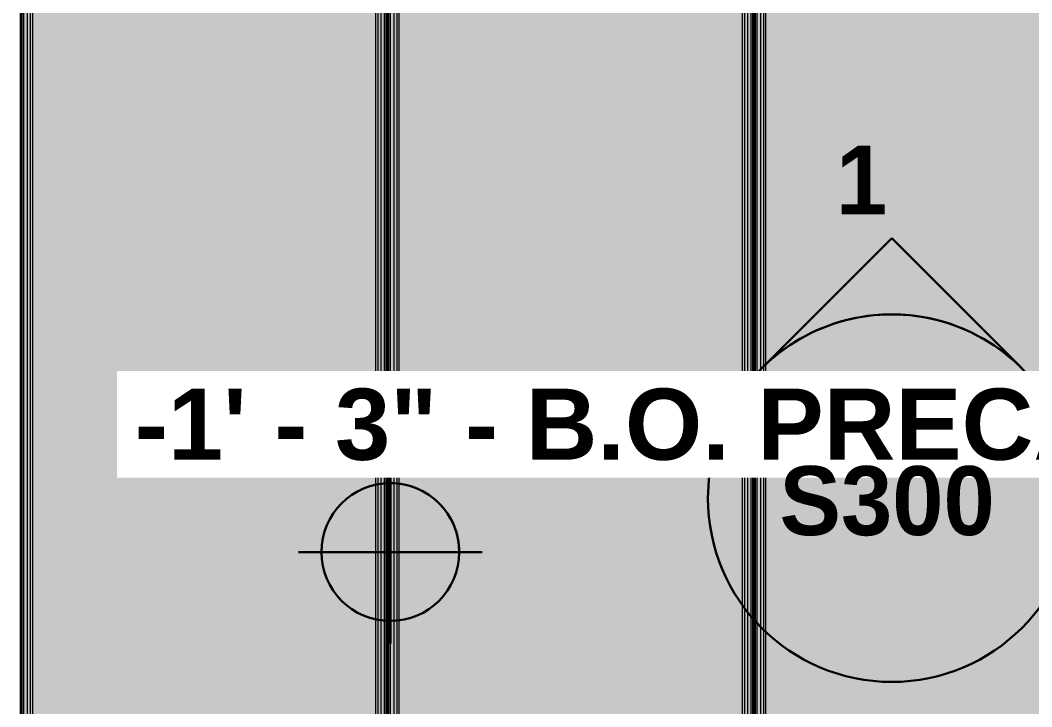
# Model space of a CAD drawing. Header units: inches. Extents: x -4126 to 593, y 9773 to 12297.
# Drawn here: x -3295.4 to -3163.3, y 11910.4 to 12000 of the extents above; entities that cross this region are included whole.
import ezdxf

# ---------------------------------------------------------------- set-up
doc = ezdxf.new("R2010")
doc.units = ezdxf.units.IN
doc.header["$MEASUREMENT"] = 0
for name, color, linetype, lineweight in [('G-ANNO-DIMS', 111, 'Continuous', 9), ('G-ANNO-SYMB', 111, 'Continuous', 30), ('S-BEAM', 12, 'Continuous', 9)]:
    doc.layers.add(name, color=color, linetype=linetype, lineweight=lineweight)
doc.styles.add('Arial_B', font='arialbd.ttf', dxfattribs={"height": 9.285714285714281})
doc.styles.add('Century Gothic_B', font='GOTHICB.TTF', dxfattribs={"height": 8.999999999999991})

# ---------------------------------------------------------------- blocks, each defined once
blk = doc.blocks.new('034100 - Precast Structural Concrete - Solid Plank - 12_-V15-FRAMING PLAN - 1ST FLOOR')
at = {"layer": 'S-BEAM'}
for p, q in [((4.000000000001456, 23.94094488189054), (294.0000000000108, 23.94094488189054)), ((4.000000000001413, 23.89961165502818), (294.0000000000108, 23.8996116550279))]:
    blk.add_line(p, q, dxfattribs=at)
blk = doc.blocks.new('034100 - Precast Structural Concrete - Solid Plank - 12_-V16-FRAMING PLAN - 1ST FLOOR')
at = {"layer": 'S-BEAM', "transparency": 33554483}
h = blk.add_hatch(color=256, dxfattribs=at)
h.paths.add_polyline_path([(293.8250000000073, 23.52425619278784), (293.8250000000073, 23.89961165502131), (242.5750000000097, 23.89961165502199), (242.5750000000097, 23.52425619278852)], flags=0)
h.paths.add_polyline_path([(216.8250000000031, 23.89961165502233), (4.000000000003694, 23.89961165502472), (4.000000000003694, 23.52425619279125), (216.8250000000031, 23.52425619278886)], flags=0)
h = blk.add_hatch(color=256, dxfattribs=at)
h.paths.add_polyline_path([(293.8250000000066, -23.52425619280172), (293.8250000000066, -23.09448818898778), (224.5750000000034, -23.09448818898693), (224.5750000000034, -23.52425619280086), (271.2305554054452, -23.52425619280137)], flags=0)
h.paths.add_polyline_path([(293.8250000000069, 5.506299212632764), (293.8250000000073, 22.70078740156952), (224.5750000000041, 22.70078740157037), (224.5750000000034, -22.70078740157845), (293.8250000000066, -22.7007874015793)], flags=0)
h.paths.add_polyline_path([(293.8250000000073, 23.09448818897135), (293.8250000000073, 23.52425619278784), (242.5750000000097, 23.52425619278852), (242.5750000000097, 23.13129921263396), (242.5750000000072, 23.09448818897203)], flags=0)
h.paths.add_polyline_path([(216.8250000000031, 23.52425619278886), (4.000000000003694, 23.52425619279125), (4.000000000003694, 23.09448818897476), (216.8250000000031, 23.1312992126331)], flags=0)
h.paths.add_polyline_path([(216.8250000000031, 22.70078740157054), (4.000000000003694, 22.70078740157293), (4.000000000003012, -22.70078740157589), (216.8250000000025, -22.70078740157828), (216.825000000003, 9.85063627152328)], flags=0)
h.paths.add_polyline_path([(216.8250000000025, -23.09448818898676), (4.000000000003012, -23.09448818898437), (4.000000000003012, -23.5242561927983), (216.8250000000025, -23.52425619280069)], flags=0)
h = blk.add_hatch(color=256, dxfattribs=at)
h.paths.add_polyline_path([(293.8250000000073, 22.70078740156952), (293.8250000000073, 23.09448818897135), (224.5750000000041, 23.0944881889722), (224.5750000000041, 22.70078740157037)], flags=0)
h.paths.add_polyline_path([(216.8250000000031, 23.09448818897237), (4.000000000003694, 23.09448818897476), (4.000000000003694, 22.70078740157293), (216.8250000000031, 22.70078740157054)], flags=0)
h = blk.add_hatch(color=256, dxfattribs=at)
h.paths.add_polyline_path([(293.8250000000066, -22.7007874015793), (224.5750000000034, -22.70078740157845), (224.5750000000034, -23.09448818898693), (293.8250000000066, -23.09448818898778)], flags=0)
h.paths.add_polyline_path([(216.8250000000025, -22.70078740157828), (4.000000000003012, -22.70078740157589), (4.000000000003012, -23.09448818898437), (216.8250000000025, -23.09448818898676)], flags=0)
h = blk.add_hatch(color=256, dxfattribs=at)
h.paths.add_polyline_path([(293.8250000000066, -23.52425619280172), (224.5750000000034, -23.52425619280086), (224.5750000000034, -23.89961165503706), (293.8250000000066, -23.89961165503792)], flags=0)
h.paths.add_polyline_path([(216.8250000000025, -23.52425619280069), (4.000000000003012, -23.5242561927983), (4.000000000003012, -23.89961165503451), (216.8250000000025, -23.89961165503689)], flags=0)
at = {"layer": 'S-BEAM'}
for p, q in [((4.000000000003376, 23.94094488189054), (294.0000000000135, 23.94094488189054)), ((4.000000000003317, 23.89961165502818), (294.0000000000135, 23.8996116550279)), ((4.000000000003376, 23.76377952756021), (294.0000000000135, 23.76377952756021)), ((4.000000000003376, 23.7637795275598), (294.0000000000135, 23.7637795275602)), ((4.0000000000033, 23.52425619279439), (294.0000000000135, 23.52425619279276)), ((4.000000000003401, 23.09448818897788), (294.0000000000135, 23.09448818897788)), ((4.000000000003401, 23.09448818897661), (294.0000000000135, 23.09448818897786)), ((4.000000000003401, 22.70078740157797), (294.0000000000135, 22.70078740157631)), ((4.000000000003418, 22.40157480315088), (294.0000000000135, 22.40157480315088)), ((4.000000000003401, -22.40157480314965), (294.0000000000127, -22.4015748031509)), ((4.000000000003401, -22.70078740157572), (294.0000000000127, -22.70078740157611)), ((4.000000000003401, -23.09448818897779), (294.0000000000127, -23.09448818897779)), ((4.000000000003401, -23.09448818897947), (294.0000000000127, -23.09448818897781)), ((294.0000000000127, -23.52425619279331), (4.000000000003523, -23.52425619279331)), ((294.0000000000127, -23.76377952756004), (4.000000000003353, -23.76377952756004)), ((4.000000000003359, -23.76377952756004), (294.0000000000127, -23.76377952756004)), ((4.000000000003499, -23.89961165502949), (294.0000000000127, -23.89961165502785)), ((4.000000000003376, -23.94094488189076), (294.0000000000127, -23.94094488189047))]:
    blk.add_line(p, q, dxfattribs=at)
blk = doc.blocks.new('034100 - Precast Structural Concrete - Solid Plank - 12_-V17-FRAMING PLAN - 1ST FLOOR')
at = {"layer": 'S-BEAM', "transparency": 33554483}
h = blk.add_hatch(color=256, dxfattribs=at)
h.paths.add_polyline_path([(294.0000000000047, 23.52425619278801), (294.0000000000047, 23.89961165502148), (242.5750000000102, 23.89961165502216), (242.5750000000102, 23.52425619278869)], flags=0)
h.paths.add_polyline_path([(234.8250000000067, 23.52425619278869), (234.8250000000067, 23.89961165502216), (4.000000000004206, 23.89961165502489), (4.000000000004206, 23.52425619279142), (222.2130813244468, 23.52425619278886)], flags=0)
h = blk.add_hatch(color=256, dxfattribs=at)
h.paths.add_polyline_path([(294.0000000000047, 23.09448818897152), (294.0000000000047, 23.52425619278801), (242.5750000000102, 23.52425619278869), (242.5750000000102, 23.0944881889722), (293.8250000000078, 23.09448818897152)], flags=0)
h.paths.add_polyline_path([(294.0000000000047, 22.70078740156969), (242.5750000000102, 22.70078740157037), (242.5750000000097, -22.70078740157845), (293.8250000000073, -22.70078740157913), (293.8250000000078, 20.2244094488476), (294.0000000000047, 20.2244094488476)], flags=0)
h.paths.add_polyline_path([(293.8250000000073, -23.09448818898761), (242.5750000000097, -23.09448818898693), (242.5750000000097, -23.52425619280086), (293.8250000000073, -23.52425619280154)], flags=0)
h.paths.add_polyline_path([(234.8250000000067, 23.0944881889722), (234.8250000000067, 23.52425619278869), (4.000000000004206, 23.52425619279142), (4.000000000004206, 23.09448818897493), (222.2130813244468, 23.09448818897237)], flags=0)
h.paths.add_polyline_path([(234.8250000000062, -17.00059055114906), (234.8250000000067, 22.70078740157037), (4.000000000004206, 22.7007874015731), (4.000000000003694, -22.70078740157572), (216.8250000000031, -22.70078740157811), (216.8250000000031, -17.00059055114872), (224.5750000000041, -17.00059055114889)], flags=0)
h.paths.add_polyline_path([(216.8250000000031, -23.52425619280052), (216.8250000000031, -23.09448818898659), (4.000000000003694, -23.0944881889842), (4.000000000003694, -23.52425619279813), (136.1023645090352, -23.52425619279967)], flags=0)
h = blk.add_hatch(color=256, dxfattribs=at)
h.paths.add_polyline_path([(294.0000000000047, 23.09448818897152), (242.5750000000102, 23.0944881889722), (242.5750000000102, 22.70078740157037), (294.0000000000047, 22.70078740156969)], flags=0)
h.paths.add_polyline_path([(234.8250000000067, 22.70078740157037), (234.8250000000067, 23.0944881889722), (4.000000000004206, 23.09448818897493), (4.000000000004206, 22.7007874015731), (222.2130813244468, 22.70078740157054)], flags=0)
h = blk.add_hatch(color=256, dxfattribs=at)
h.paths.add_polyline_path([(293.8250000000073, -22.70078740157913), (242.5750000000097, -22.70078740157845), (242.5750000000097, -23.09448818898693), (293.8250000000073, -23.09448818898761)], flags=0)
h.paths.add_polyline_path([(216.8250000000031, -22.70078740157811), (4.000000000003694, -22.70078740157572), (4.000000000003694, -23.0944881889842), (216.8250000000031, -23.09448818898659)], flags=0)
h = blk.add_hatch(color=256, dxfattribs=at)
h.paths.add_polyline_path([(293.8250000000073, -23.52425619280154), (242.5750000000097, -23.52425619280086), (242.5750000000097, -23.89961165503706), (293.8250000000073, -23.89961165503775)], flags=0)
h.paths.add_polyline_path([(216.8250000000031, -23.52425619280052), (4.000000000003694, -23.52425619279813), (4.000000000003694, -23.89961165503433), (216.8250000000031, -23.89961165503672)], flags=0)
at = {"layer": 'S-BEAM'}
for p, q in [((4.00000000000273, 23.94094488189054), (294.0000000000139, 23.94094488189054)), ((4.000000000002689, 23.89961165502818), (294.0000000000139, 23.8996116550279)), ((4.00000000000273, 23.76377952756021), (294.0000000000139, 23.76377952756021)), ((4.00000000000273, 23.7637795275598), (294.0000000000139, 23.7637795275602)), ((4.000000000002689, 23.52425619279439), (294.0000000000139, 23.52425619279276)), ((4.000000000002772, 23.09448818897788), (294.0000000000139, 23.09448818897788)), ((4.000000000002772, 23.09448818897661), (294.0000000000139, 23.09448818897786)), ((4.000000000002772, 22.70078740157797), (294.0000000000139, 22.70078740157631)), ((4.000000000002756, 22.40157480315088), (294.0000000000139, 22.40157480315088)), ((4.000000000002756, -22.40157480314965), (294.000000000013, -22.4015748031509)), ((4.000000000002756, -22.70078740157572), (294.000000000013, -22.70078740157611)), ((4.000000000002772, -23.09448818897779), (294.0000000000128, -23.09448818897779)), ((4.000000000002772, -23.09448818897947), (294.0000000000128, -23.09448818897781)), ((294.0000000000128, -23.52425619279331), (4.000000000002841, -23.52425619279331)), ((294.0000000000128, -23.76377952756004), (4.000000000002756, -23.76377952756004)), ((4.00000000000273, -23.76377952756004), (294.0000000000128, -23.76377952756004)), ((4.000000000002837, -23.89961165502949), (294.0000000000128, -23.89961165502785)), ((4.00000000000273, -23.94094488189076), (294.0000000000128, -23.94094488189047))]:
    blk.add_line(p, q, dxfattribs=at)
blk = doc.blocks.new('034100 - Precast Structural Concrete - Solid Plank - 12_-V18-FRAMING PLAN - 1ST FLOOR')
at = {"layer": 'S-BEAM', "transparency": 33554483}
h = blk.add_hatch(color=256, dxfattribs=at)
h.paths.add_polyline_path([(298.1999999999306, 23.5242561927875), (245.9999999999983, 23.52425619278818), (245.9999999999983, 23.09448818897169), (298.1999999999306, 23.09448818897101)], flags=0)
h.paths.add_polyline_path([(298.1999999999306, 22.70078740156935), (245.9999999999983, 22.70078740157003), (245.9999999999983, 13.22130887430938), (242.5750000000108, 13.22130887430938), (242.5750000000102, -22.70078740157879), (294.0000000000047, -22.70078740157948), (294.0000000000052, 21.34251968506782), (298.1999999999306, 21.34251968506782)], flags=0)
h.paths.add_polyline_path([(294.0000000000047, -23.09448818898812), (242.5750000000102, -23.09448818898744), (242.5750000000102, -23.52425619280137), (294.0000000000047, -23.52425619280206)], flags=0)
h.paths.add_polyline_path([(234.8250000000067, -23.52425619280137), (234.8250000000067, -23.09448818898744), (4.000000000004206, -23.09448818898471), (4.000000000004206, -23.52425619279865), (222.2130813244468, -23.5242561928012)], flags=0)
h.paths.add_polyline_path([(234.8250000000072, 13.22130887430938), (221.9999999999972, 13.22130887430955), (221.9999999999972, 22.7007874015702), (4.000000000004717, 22.70078740157276), (4.000000000004206, -22.70078740157606), (234.8250000000067, -22.70078740157879), (234.8250000000067, -18.37926254461814)], flags=0)
h.paths.add_polyline_path([(221.9999999999972, 23.09448818897186), (221.9999999999972, 23.52425619278835), (4.000000000004717, 23.52425619279091), (4.000000000004717, 23.09448818897442), (136.1023645090362, 23.09448818897288)], flags=0)
h = blk.add_hatch(color=256, dxfattribs=at)
h.paths.add_polyline_path([(294.0000000000047, -23.09448818898812), (294.0000000000047, -22.70078740157948), (242.5750000000102, -22.70078740157879), (242.5750000000102, -23.09448818898744)], flags=0)
h.paths.add_polyline_path([(234.8250000000067, -22.70078740157879), (4.000000000004206, -22.70078740157606), (4.000000000004206, -23.09448818898471), (234.8250000000067, -23.09448818898744)], flags=0)
h = blk.add_hatch(color=256, dxfattribs=at)
h.paths.add_polyline_path([(294.0000000000047, -23.52425619280206), (242.5750000000102, -23.52425619280137), (242.5750000000102, -23.89961165503757), (294.0000000000047, -23.89961165503826)], flags=0)
h.paths.add_polyline_path([(234.8250000000067, -23.89961165503757), (234.8250000000067, -23.52425619280137), (4.000000000004206, -23.52425619279865), (4.000000000004206, -23.89961165503485), (222.2130813244468, -23.8996116550374)], flags=0)
at = {"layer": 'S-BEAM'}
for p, q in [((4.000000000002127, -22.40157480314965), (294.0000000000132, -22.4015748031509)), ((4.00000000000211, -22.70078740157572), (294.0000000000132, -22.70078740157611)), ((4.000000000002143, -23.09448818897779), (294.0000000000132, -23.09448818897779)), ((4.000000000002143, -23.09448818897947), (294.0000000000132, -23.09448818897781)), ((294.0000000000132, -23.52425619279331), (4.000000000002202, -23.52425619279331)), ((294.0000000000132, -23.76377952756004), (4.000000000002117, -23.76377952756004)), ((4.000000000002085, -23.76377952756004), (294.0000000000132, -23.76377952756004)), ((4.000000000002208, -23.89961165502949), (294.0000000000132, -23.89961165502785)), ((4.000000000002085, -23.94094488189076), (294.0000000000132, -23.94094488189047))]:
    blk.add_line(p, q, dxfattribs=at)
blk = doc.blocks.new('Elevation - Filled Arrow-1738296-FRAMING PLAN - 1ST FLOOR')
at = {"layer": 'G-ANNO-SYMB'}
for centre, start, end in [((3.326430646400052e-61, -4.078299540852601e-18), 359.9999999999996, 179.9999999999998), ((2.030538163040507e-60, -2.489498125257428e-17), 179.9999999999998, 359.9999999999993)]:
    blk.add_arc(centre, 0.2500000000000001, start, end, dxfattribs=at)
blk = doc.blocks.new('Elevation - Filled Arrow-1738116-FRAMING PLAN - 1ST FLOOR')
at = {"layer": 'G-ANNO-SYMB', "lineweight": 9}
h = blk.add_hatch(color=256, dxfattribs=at)
edge = h.paths.add_edge_path(flags=0)
edge.add_line((-2.498001805406602e-15, 0.3535533905932723), (0.1767766952966354, 0.1767766952966336))
edge.add_arc((-3.07626977782526e-15, -4.080069615497449e-15), 0.2500000000000015, 45.00000000000022, 135.0000000000004)
edge.add_line((-0.1767766952966409, 0.1767766952966342), (-2.498001805406602e-15, 0.3535533905932723))
at = {"layer": 'G-ANNO-SYMB'}
for p, q in [((-2.498001805406602e-15, 0.3535533905932723), (-0.1767766952966409, 0.1767766952966342)), ((0.1767766952966354, 0.1767766952966336), (-2.498001805406602e-15, 0.3535533905932723))]:
    blk.add_line(p, q, dxfattribs=at)
blk.add_arc((-3.07626977782526e-15, -4.080069615497449e-15), 0.2500000000000015, 45.00000000000022, 135.0000000000004, dxfattribs=at)
blk = doc.blocks.new('Spot Elevations - Spot Elevation - Target Filled-1738873-FRAMING PLAN - 1ST FLOOR')
at = {"layer": 'G-ANNO-DIMS'}
h = blk.add_hatch(color=256, dxfattribs=at)
edge = h.paths.add_edge_path(flags=0)
edge.add_line((1.249000902703301e-16, 0), (-0.09374999999999985, 0))
edge.add_arc((5.724587470723462e-16, -3.434752482434078e-16), 0.09375000000000037, 90.00000000000063, 180.0000000000002, ccw=False)
edge.add_line((1.249000902703301e-16, 0.09375000000000007), (1.249000902703301e-16, 0))
h = blk.add_hatch(color=256, dxfattribs=at)
edge = h.paths.add_edge_path(flags=0)
edge.add_line((1.249000902703301e-16, 0), (0.09375000000000029, 0))
edge.add_arc((2.289834988289385e-16, 6.245004513516504e-17), 0.09374999999999996, 269.99999999999955, 359.99999999999966, ccw=False)
edge.add_line((1.249000902703301e-16, -0.09375), (1.249000902703301e-16, 0))
at = {"layer": 'G-ANNO-DIMS', "lineweight": 30}
for p, q in [((-2.706168622523819e-16, 0.1243846875261664), (-2.706168622523819e-16, -0.125)), ((1.249000902703301e-16, 0), (1.249000902703301e-16, 0.09375000000000007)), ((0.1250000000000001, 7.067913962433002e-16), (-0.1249999999999998, 7.067913962433002e-16)), ((-0.09374999999999985, 0), (1.249000902703301e-16, 0)), ((1.249000902703301e-16, 0), (1.249000902703301e-16, -0.09375)), ((0.09375000000000029, 0), (1.249000902703301e-16, 0))]:
    blk.add_line(p, q, dxfattribs=at)
blk.add_circle((1.249000902703301e-16, 0), 0.09375000000000007, dxfattribs=at)
for centre, radius, start, end in [((5.724587470723462e-16, -3.434752482434078e-16), 0.09375000000000037, 90.00000000000026, 179.9999999999999), ((2.289834988289385e-16, 6.245004513516504e-17), 0.09374999999999996, 269.9999999999992, 359.9999999999993)]:
    blk.add_arc(centre, radius, start, end, dxfattribs=at)

msp = doc.modelspace()

# ---------------------------------------------------------------- block references
at = {"layer": 'G-ANNO-DIMS', "lineweight": 30, "extrusion": (0, 0, -1), "xscale": 95.99999999999994, "yscale": 95.99999999999994, "zscale": 95.99999999999994, "rotation": 180}
msp.add_blockref('Spot Elevations - Spot Elevation - Target Filled-1738873-FRAMING PLAN - 1ST FLOOR', (3247.072402321346, 11930.57340303311), dxfattribs=at)
at = {"layer": 'G-ANNO-SYMB', "xscale": 95.99999999999994, "yscale": 95.99999999999994, "zscale": 95.99999999999994}
for name in ['Elevation - Filled Arrow-1738116-FRAMING PLAN - 1ST FLOOR', 'Elevation - Filled Arrow-1738296-FRAMING PLAN - 1ST FLOOR']:
    msp.add_blockref(name, (-3181.602274429877, 11937.61719225502), dxfattribs=at)
at = {"layer": 'S-BEAM', "rotation": 270.0000000000003}
for name, p in [('034100 - Precast Structural Concrete - Solid Plank - 12_-V15-FRAMING PLAN - 1ST FLOOR', (-3319.311925656119, 12081.18939611054)), ('034100 - Precast Structural Concrete - Solid Plank - 12_-V16-FRAMING PLAN - 1ST FLOOR', (-3271.430035892337, 12081.18939611054)), ('034100 - Precast Structural Concrete - Solid Plank - 12_-V17-FRAMING PLAN - 1ST FLOOR', (-3223.548146128555, 12081.18939611054)), ('034100 - Precast Structural Concrete - Solid Plank - 12_-V18-FRAMING PLAN - 1ST FLOOR', (-3175.666256364774, 12081.18939611054))]:
    msp.add_blockref(name, p, dxfattribs=at)

# ---------------------------------------------------------------- texts
at = {"layer": 'G-ANNO-SYMB', "lineweight": 9, "char_height": 8.999999999999991, "attachment_point": 1, "style": 'Century Gothic_B'}
for s, insert, width in [('\\fCentury Gothic|b1|i0|c0|p34|;1', (-3188.879748711443, 11983.66758074301), 8.786999999999988), ('S300', (-3196.260807571783, 11941.79080664306), 34.54199999999997)]:
    msp.add_mtext(s, dxfattribs=dict(at, insert=insert, width=width))

# ---------------------------------------------------------------- next in the draw order: texts
at = {"layer": 'G-ANNO-DIMS', "insert": (-3280.443994860802, 11951.9198955187), "char_height": 9.285714285714281, "width": 166.4918220946915, "attachment_point": 1, "line_spacing_factor": 0.9417779076525878, "style": 'Arial_B', "bg_fill": 3, "box_fill_scale": 1.25, "bg_fill_color": 256, "bg_fill_true_color": 13158600, "bg_fill_transparency": 0}
msp.add_mtext('-1\' - 3" - B.O. PRECAST', dxfattribs=at)

doc.saveas('drawing.dxf')
